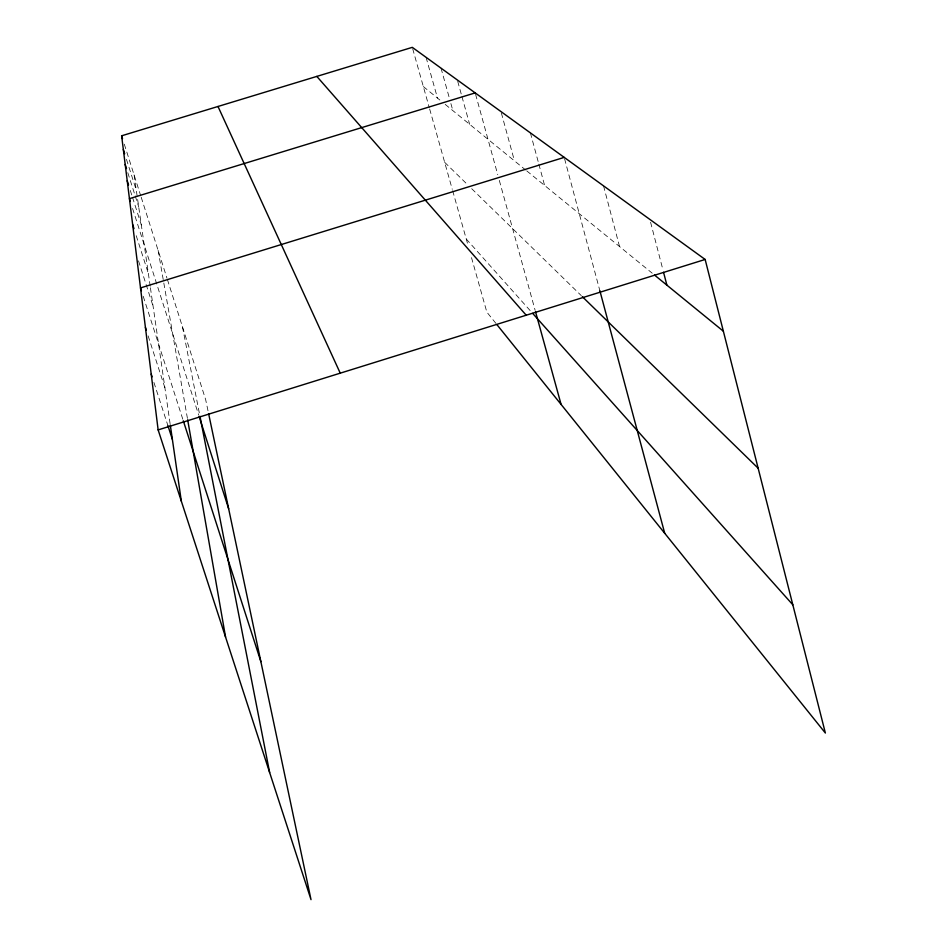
<?xml version="1.0" encoding="UTF-8"?>
<svg xmlns="http://www.w3.org/2000/svg" width="947" height="947" viewBox="0 0 947 947"><rect width="100%" height="100%" fill="white"/><g stroke="black" fill="none" stroke-linecap="round" stroke-linejoin="round"><path stroke-width="0.71" stroke-dasharray="4.74 3.55" d="M423.333 86.556L440.793 100.784M445.185 104.371L525.621 169.963M526.733 170.874L652.234 273.21M444.676 162.316L467.652 184.748M471.701 188.702L581.28 295.63M466.255 238.999L530.746 311.232M495.908 323.377L486.841 312.108L470.612 254.459M148.134 335.877L164.896 387.773M153.911 382.422L167.868 425.499M136.226 235.696L148.359 273.529M138.511 260.839L153.094 306.26M143.222 296.316L183.304 420.788M126.46 159.356L136.285 190.181M127.798 172.685L134.77 194.526M135.208 195.887L138.7 206.813M130.295 190.454L132.059 195.97M132.509 197.355L141.328 224.96M132.568 208.458L198.692 415.117M124.294 144.181L140.748 195.851M141.198 197.248L166.968 278.158M167.418 279.543L205.653 399.61L208.328 412.312M412.691 48.747L429.263 107.603M429.654 109L452.264 189.293M452.666 190.714L467.842 244.622M441.018 68.148L449.316 97.896M450.89 103.554L452.867 110.633M426.067 57.317L437.49 98.097M457.721 81.359L461.556 95.209M461.947 96.594L469.629 124.306M475.583 94.309L497.755 174.721M499.318 180.404L535.138 310.308M501.365 113.001L514.446 160.848M530.391 132.888L538.464 162.718M538.843 164.139L544.608 185.446M564.59 158.8L599.83 290.587M603.547 185.872L619.539 246.551M650.589 222.273L662.817 269.433M182.451 326.774L199.687 414.869M158.125 250.375L187.423 418.373M134.072 174.875L150.218 286.337M150.419 287.758L170.093 423.629"/><path stroke-width="1.42" d="M208.624 413.721L311.018 899.65L158.137 429.902L705.148 259.466L825.37 733.037L496.82 324.513M564.211 157.391L140.511 287.912L141.411 290.717M475.193 92.901L129.431 198.657L130.331 201.462M158.137 429.902L121.63 135.8L412.3 47.35L705.148 259.466M654.495 275.044L723.366 331.213M582.31 296.648L758.145 468.232M532.664 313.386L792.817 604.79M316.819 76.399L526.212 315.221M217.999 106.478L340.245 373.165M145.424 327.461L146.323 330.266M151.212 374.089L152.112 376.87M167.868 425.499L172.378 439.396M132.639 224.486L133.989 228.689M183.304 420.788L260.875 661.645M123.335 149.543L124.673 153.745M125.193 164.494L126.496 168.59M127.218 180.794L128.532 184.937M199.142 416.514L228.665 508.788M121.63 135.8L122.518 138.593M535.529 311.717L561.086 404.416M599.83 290.587L664.711 533.279M663.551 272.298L666.889 285.165M199.971 416.313L269.635 772.492M187.672 419.817L225.564 637.071M170.294 425.061L181.315 501.105"/></g></svg>
